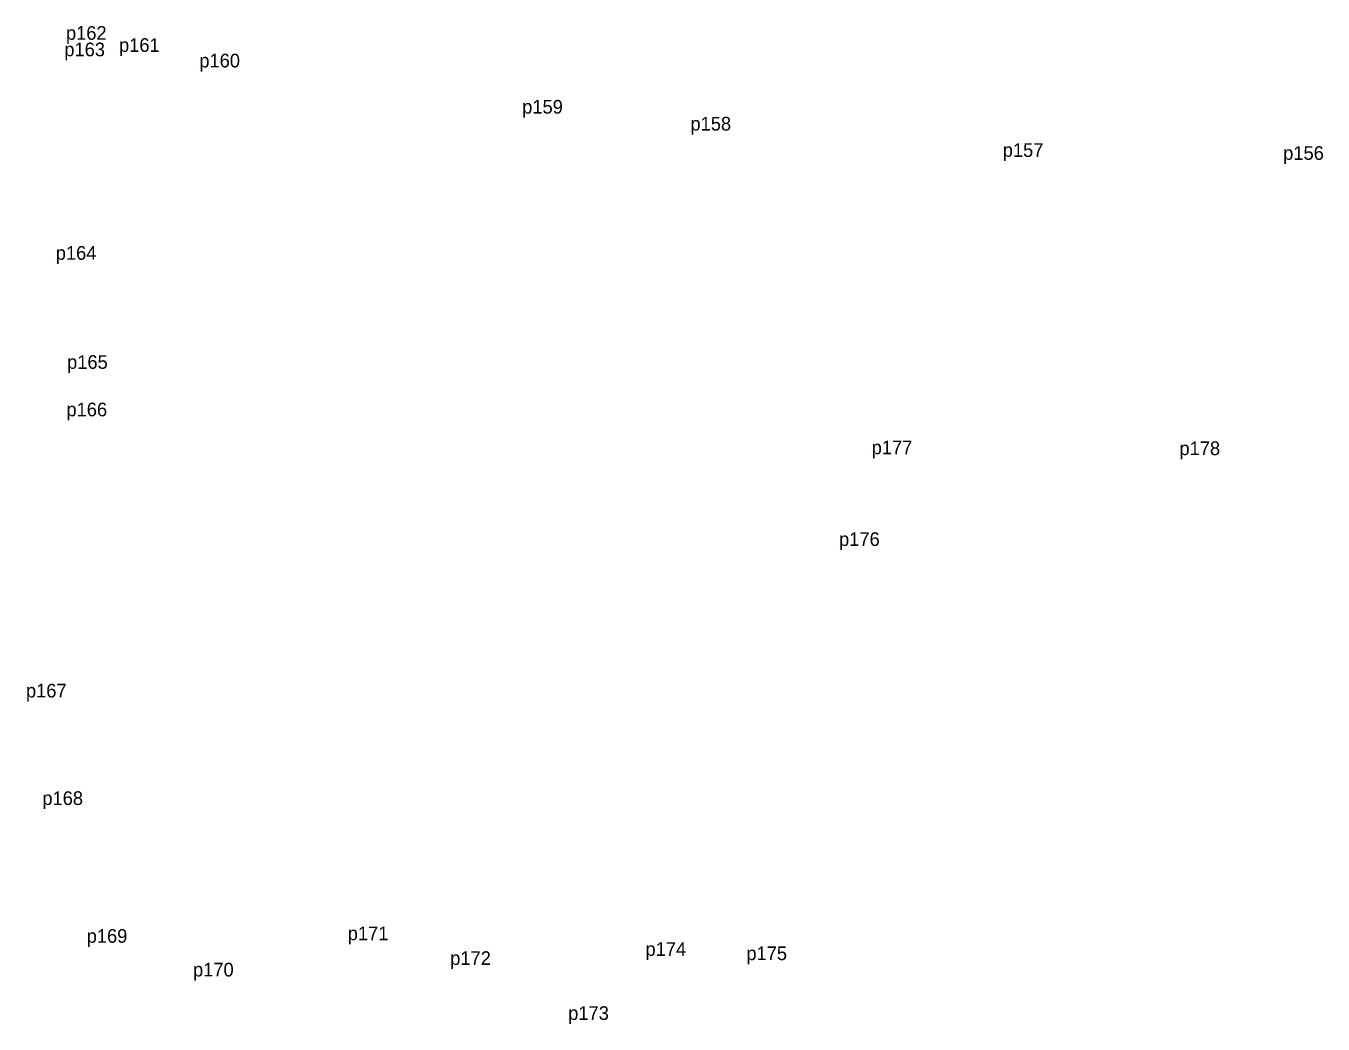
# Model space of a CAD drawing. Extents: x -2 to 54773767, y -1 to 183694297.
# Drawn here: x 544206.2 to 544377, y 1835875 to 1836006.5 of the extents above; entities that cross this region are included whole.
import ezdxf

# ---------------------------------------------------------------- set-up
doc = ezdxf.new("R2010")
doc.units = 0
doc.layers.add('Level 12', color=7, linetype='Continuous')
doc.layers.add('Level 7', color=7, linetype='Continuous')

msp = doc.modelspace()

# ---------------------------------------------------------------- linework, layer by layer
at = {"layer": 'Level 7'}
for p, q in [((544211.445, 1836004.629), (544211.445, 1836004.629)), ((544211.23, 1836002.463), (544211.23, 1836002.463)), ((544218.436, 1836003.043), (544218.436, 1836003.043)), ((544229.013, 1836000.992), (544229.013, 1836000.992)), ((544271.541, 1835994.908), (544271.541, 1835994.908)), ((544293.7, 1835992.683), (544293.7, 1835992.683)), ((544334.836, 1835989.207), (544334.836, 1835989.207)), ((544371.774, 1835988.819), (544371.774, 1835988.819)), ((544210.103, 1835975.659), (544210.103, 1835975.659)), ((544211.595, 1835961.294), (544211.595, 1835961.294)), ((544211.509, 1835955.04), (544211.509, 1835955.04)), ((544317.568, 1835950.045), (544317.568, 1835950.045)), ((544358.108, 1835949.928), (544358.108, 1835949.928)), ((544313.274, 1835937.963), (544313.274, 1835937.963)), ((544206.174, 1835918.009), (544206.174, 1835918.009)), ((544208.338, 1835903.848), (544208.338, 1835903.848)), ((544248.562, 1835886.038), (544248.562, 1835886.038)), ((544214.177, 1835885.699), (544214.177, 1835885.699)), ((544262.056, 1835882.78), (544262.056, 1835882.78)), ((544287.775, 1835883.976), (544287.775, 1835883.976)), ((544301.063, 1835883.411), (544301.063, 1835883.411)), ((544228.183, 1835881.266), (544228.183, 1835881.266)), ((544277.596, 1835875.539), (544277.596, 1835875.539))]:
    msp.add_line(p, q, dxfattribs=at)

# ---------------------------------------------------------------- texts
at = {"layer": 'Level 12'}
for s, p in [('p162', (544211.445, 1836004.629)), ('p163', (544211.23, 1836002.463)), ('p161', (544218.436, 1836003.043)), ('p160', (544229.013, 1836000.992)), ('p159', (544271.541, 1835994.908)), ('p158', (544293.7, 1835992.683)), ('p157', (544334.836, 1835989.207)), ('p156', (544371.774, 1835988.819)), ('p164', (544210.103, 1835975.659)), ('p165', (544211.595, 1835961.294)), ('p166', (544211.509, 1835955.04)), ('p177', (544317.568, 1835950.045)), ('p178', (544358.108, 1835949.928)), ('p176', (544313.274, 1835937.963)), ('p167', (544206.174, 1835918.009)), ('p168', (544208.338, 1835903.848)), ('p171', (544248.562, 1835886.038)), ('p169', (544214.177, 1835885.699)), ('p172', (544262.056, 1835882.78)), ('p174', (544287.775, 1835883.976)), ('p175', (544301.063, 1835883.411)), ('p170', (544228.183, 1835881.266)), ('p173', (544277.596, 1835875.539))]:
    msp.add_text(s, height=1.8, dxfattribs=at).set_placement(p)

doc.saveas('drawing.dxf')
